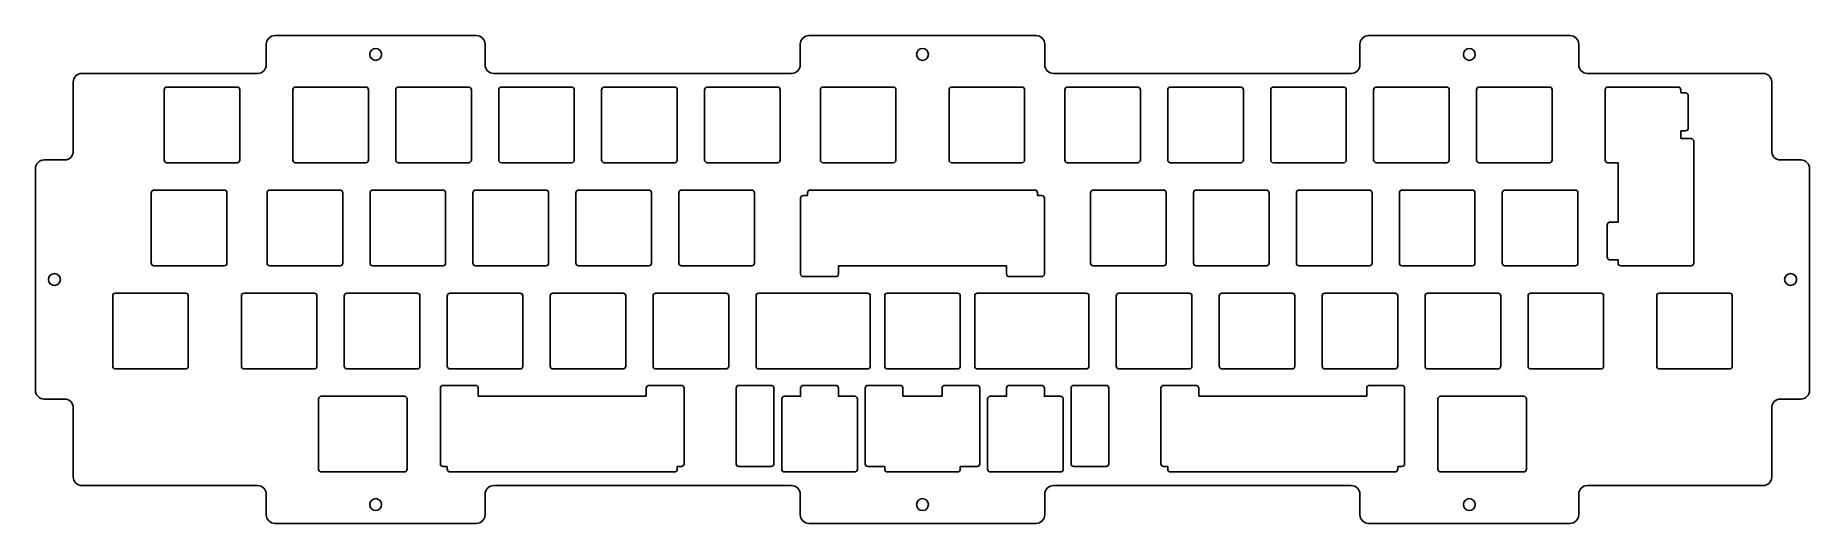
# Model space of a CAD drawing. Header units: millimetres. Extents: x -7 to 321, y -83 to 7.
import ezdxf

# ---------------------------------------------------------------- set-up
doc = ezdxf.new("R2010")
doc.units = ezdxf.units.MM
doc.layers.get('0').update_dxf_attribs({"linetype": 'CONTINUOUS'})

msp = doc.modelspace()

# ---------------------------------------------------------------- linework, layer by layer
for p, q in [((283.5125, -3.025), (283.5125, -16.025)), ((284.0125, -2.525), (297.0125, -2.525)), ((297.5125, -3.025), (297.5125, -3.612)), ((298.39375, -3.612), (297.5125, -3.612)), ((298.89375, -4.112), (298.89375, -10.112)), ((298.39375, -10.612), (297.5125, -10.612)), ((297.5125, -10.612), (297.5125, -12.05)), ((299.39375, -12.05), (297.5125, -12.05)), ((299.89375, -12.55), (299.89375, -25.55)), ((284.0125, -16.525), (285.89375, -16.525)), ((285.89375, -16.525), (285.89375, -25.55)), ((285.89375, -22.075), (285.89375, -27.488)), ((299.89375, -22.075), (299.89375, -35.075)), ((283.89375, -27.988), (283.89375, -33.988)), ((285.89375, -27.488), (284.39375, -27.488)), ((285.89375, -34.488), (284.39375, -34.488)), ((285.89375, -34.488), (285.89375, -35.075)), ((286.39375, -35.575), (299.39375, -35.575)), ((126.35, -41.125), (126.35, -54.125)), ((126.85, -40.625), (139.85, -40.625)), ((133.99375, -40.625), (146.99375, -40.625)), ((147.49375, -41.125), (147.49375, -54.125)), ((166.83125, -41.125), (166.83125, -54.125)), ((167.33125, -40.625), (180.33125, -40.625)), ((174.475, -40.625), (187.475, -40.625)), ((187.975, -41.125), (187.975, -54.125)), ((126.85, -54.625), (139.85, -54.625)), ((133.99375, -54.625), (146.99375, -54.625)), ((167.33125, -54.625), (180.33125, -54.625)), ((174.475, -54.625), (187.475, -54.625)), ((67.9375, -72.175), (67.9375, -58.175)), ((74.4375, -57.675), (68.4375, -57.675)), ((74.9375, -59.675), (74.9375, -58.175)), ((106.0375, -59.675), (106.0375, -58.175)), ((112.5375, -57.675), (106.5375, -57.675)), ((113.0375, -72.175), (113.0375, -58.175)), ((201.2875, -72.175), (201.2875, -58.175)), ((207.7875, -57.675), (201.7875, -57.675)), ((208.2875, -59.675), (208.2875, -58.175)), ((239.3875, -59.675), (239.3875, -58.175)), ((245.8875, -57.675), (239.8875, -57.675)), ((246.3875, -72.175), (246.3875, -58.175)), ((45.3875, -60.175), (45.3875, -73.175)), ((45.8875, -59.675), (58.8875, -59.675)), ((48.26875, -59.675), (61.26875, -59.675)), ((61.76875, -60.175), (61.76875, -73.175)), ((74.9375, -59.675), (82.7, -59.675)), ((74.9375, -59.675), (85.08125, -59.675)), ((83.9875, -59.675), (106.0375, -59.675)), ((208.2875, -59.675), (230.3375, -59.675)), ((229.24375, -59.675), (239.3875, -59.675)), ((252.55625, -60.175), (252.55625, -73.175)), ((253.05625, -59.675), (266.05625, -59.675)), ((255.4375, -59.675), (268.4375, -59.675)), ((268.9375, -60.175), (268.9375, -73.175)), ((45.8875, -73.675), (58.8875, -73.675)), ((48.26875, -73.675), (61.26875, -73.675)), ((69.2, -72.675), (68.4375, -72.675)), ((69.2, -72.675), (69.2, -73.175)), ((69.7, -73.675), (82.7, -73.675)), ((72.08125, -73.675), (85.08125, -73.675)), ((83.9875, -73.675), (111.275, -73.675)), ((112.5375, -72.675), (111.775, -72.675)), ((202.55, -72.675), (201.7875, -72.675)), ((203.05, -73.675), (230.3375, -73.675)), ((229.24375, -73.675), (242.24375, -73.675)), ((231.625, -73.675), (244.625, -73.675)), ((245.125, -72.675), (245.125, -73.175)), ((245.8875, -72.675), (245.125, -72.675)), ((253.05625, -73.675), (266.05625, -73.675)), ((255.4375, -73.675), (268.4375, -73.675))]:
    msp.add_line(p, q)
for points in [[(321.325, -58.6), (321.325, -17.6, 0.414213562), (319.725, -16), (315.925, -16, -0.414213562), (314.325, -14.4), (314.325, -1.6, 0.414213562), (312.725, 0), (280.20625, 0, -0.414213562), (278.60625, 1.6), (278.60625, 5.4, 0.414213562), (277.00625, 7), (239.725, 7, 0.414213562), (238.125, 5.4), (238.125, 1.6, -0.414213562), (236.525, 0), (181.38437, 0, -0.414213562), (179.78437, 1.6), (179.78437, 5.4, 0.414213562), (178.18437, 7), (136.14062, 7, 0.414213562), (134.54062, 5.4), (134.54062, 1.6, -0.414213562), (132.94062, 0), (77.8, 0, -0.414213562), (76.2, 1.6), (76.2, 5.4, 0.414213562), (74.6, 7), (37.31875, 7, 0.414213562), (35.71875, 5.4), (35.71875, 1.6, -0.414213562), (34.11875, 0), (1.6, 0, 0.414213562), (0, -1.6), (0, -14.4, -0.414213562), (-1.6, -16), (-5.4, -16, 0.414213562), (-7, -17.6), (-7, -58.6, 0.414213562), (-5.4, -60.2), (-1.6, -60.2, -0.414213562), (0, -61.8), (0, -74.6, 0.414213562), (1.6, -76.2), (34.11875, -76.2, -0.414213562), (35.71875, -77.8), (35.71875, -81.6, 0.414213562), (37.31875, -83.2), (74.6, -83.2, 0.414213562), (76.2, -81.6), (76.2, -77.8, -0.414213562), (77.8, -76.2), (132.94062, -76.2, -0.414213562), (134.54062, -77.8), (134.54062, -81.6, 0.414213562), (136.14062, -83.2), (178.18437, -83.2, 0.414213562), (179.78437, -81.6), (179.78437, -77.8, -0.414213562), (181.38437, -76.2), (236.525, -76.2, -0.414213562), (238.125, -77.8), (238.125, -81.6, 0.414213562), (239.725, -83.2), (277.00625, -83.2, 0.414213562), (278.60625, -81.6), (278.60625, -77.8, -0.414213562), (280.20625, -76.2), (312.725, -76.2, 0.414213562), (314.325, -74.6), (314.325, -61.8, -0.414213562), (315.925, -60.2), (319.725, -60.2, 0.414213562)], [(17.3125, -16.525), (30.3125, -16.525, 0.414213562), (30.8125, -16.025), (30.8125, -3.025, 0.414213562), (30.3125, -2.525), (17.3125, -2.525, 0.414213562), (16.8125, -3.025), (16.8125, -16.025, 0.414213562)], [(40.625, -16.025, 0.414213562), (41.125, -16.525), (54.125, -16.525, 0.414213562), (54.625, -16.025), (54.625, -3.025, 0.414213562), (54.125, -2.525), (41.125, -2.525, 0.414213562), (40.625, -3.025)], [(60.175, -2.525), (73.175, -2.525, -0.414213562), (73.675, -3.025), (73.675, -16.025, -0.414213562), (73.175, -16.525), (60.175, -16.525, -0.414213562), (59.675, -16.025), (59.675, -3.025, -0.414213562)], [(78.725, -3.025), (78.725, -16.025, 0.414213562), (79.225, -16.525), (92.225, -16.525, 0.414213562), (92.725, -16.025), (92.725, -3.025, 0.414213562), (92.225, -2.525), (79.225, -2.525, 0.414213562)], [(97.775, -3.025), (97.775, -16.025, 0.414213562), (98.275, -16.525), (111.275, -16.525, 0.414213562), (111.775, -16.025), (111.775, -3.025, 0.414213562), (111.275, -2.525), (98.275, -2.525, 0.414213562)], [(130.825, -3.025, 0.414213562), (130.325, -2.525), (117.325, -2.525, 0.414213562), (116.825, -3.025), (116.825, -16.025, 0.414213562), (117.325, -16.525), (130.325, -16.525, 0.414213562), (130.825, -16.025)], [(152.25625, -3.025, 0.414213562), (151.75625, -2.525), (138.75625, -2.525, 0.414213562), (138.25625, -3.025), (138.25625, -16.025, 0.414213562), (138.75625, -16.525), (151.75625, -16.525, 0.414213562), (152.25625, -16.025)], [(176.06875, -3.025), (176.06875, -16.025, -0.414213562), (175.56875, -16.525), (162.56875, -16.525, -0.414213562), (162.06875, -16.025), (162.06875, -3.025, -0.414213562), (162.56875, -2.525), (175.56875, -2.525, -0.414213562)], [(197.5, -3.025, 0.414213562), (197, -2.525), (184, -2.525, 0.414213562), (183.5, -3.025), (183.5, -16.025, 0.414213562), (184, -16.525), (197, -16.525, 0.414213562), (197.5, -16.025)], [(216.55, -3.025), (216.55, -16.025, -0.414213562), (216.05, -16.525), (203.05, -16.525, -0.414213562), (202.55, -16.025), (202.55, -3.025, -0.414213562), (203.05, -2.525), (216.05, -2.525, -0.414213562)], [(235.1, -16.525, 0.414213562), (235.6, -16.025), (235.6, -3.025, 0.414213562), (235.1, -2.525), (222.1, -2.525, 0.414213562), (221.6, -3.025), (221.6, -16.025, 0.414213562), (222.1, -16.525)], [(254.15, -16.525, 0.414213562), (254.65, -16.025), (254.65, -3.025, 0.414213562), (254.15, -2.525), (241.15, -2.525, 0.414213562), (240.65, -3.025), (240.65, -16.025, 0.414213562), (241.15, -16.525)], [(260.2, -2.525, 0.414213562), (259.7, -3.025), (259.7, -16.025, 0.414213562), (260.2, -16.525), (273.2, -16.525, 0.414213562), (273.7, -16.025), (273.7, -3.025, 0.414213562), (273.2, -2.525)], [(14.93125, -21.575, 0.414213562), (14.43125, -22.075), (14.43125, -35.075, 0.414213562), (14.93125, -35.575), (27.93125, -35.575, 0.414213562), (28.43125, -35.075), (28.43125, -22.075, 0.414213562), (27.93125, -21.575)], [(36.3625, -21.575, 0.414213562), (35.8625, -22.075), (35.8625, -35.075, 0.414213562), (36.3625, -35.575), (49.3625, -35.575, 0.414213562), (49.8625, -35.075), (49.8625, -22.075, 0.414213562), (49.3625, -21.575)], [(68.9125, -22.075, 0.414213562), (68.4125, -21.575), (55.4125, -21.575, 0.414213562), (54.9125, -22.075), (54.9125, -35.075, 0.414213562), (55.4125, -35.575), (68.4125, -35.575, 0.414213562), (68.9125, -35.075)], [(74.4625, -21.575), (87.4625, -21.575, -0.414213562), (87.9625, -22.075), (87.9625, -35.075, -0.414213562), (87.4625, -35.575), (74.4625, -35.575, -0.414213562), (73.9625, -35.075), (73.9625, -22.075, -0.414213562)], [(93.5125, -35.575), (106.5125, -35.575, 0.414213562), (107.0125, -35.075), (107.0125, -22.075, 0.414213562), (106.5125, -21.575), (93.5125, -21.575, 0.414213562), (93.0125, -22.075), (93.0125, -35.075, 0.414213562)], [(112.0625, -22.075), (112.0625, -35.075, 0.414213562), (112.5625, -35.575), (125.5625, -35.575, 0.414213562), (126.0625, -35.075), (126.0625, -22.075, 0.414213562), (125.5625, -21.575), (112.5625, -21.575, 0.414213562)], [(178.45, -22.075, 0.414213562), (177.95, -21.575), (136.375, -21.575, 0.414213562), (135.875, -22.075), (135.875, -22.575), (135.1125, -22.575, 0.414213562), (134.6125, -23.075), (134.6125, -37.075, 0.414213562), (135.1125, -37.575), (141.1125, -37.575, 0.414213562), (141.6125, -37.075), (141.6125, -35.575), (172.7125, -35.575), (172.7125, -37.075, 0.414213562), (173.2125, -37.575), (179.2125, -37.575, 0.414213562), (179.7125, -37.075), (179.7125, -23.075, 0.414213562), (179.2125, -22.575), (178.45, -22.575)], [(188.7625, -21.575), (201.7625, -21.575, -0.414213562), (202.2625, -22.075), (202.2625, -35.075, -0.414213562), (201.7625, -35.575), (188.7625, -35.575, -0.414213562), (188.2625, -35.075), (188.2625, -22.075, -0.414213562)], [(207.8125, -35.575), (220.8125, -35.575, 0.414213562), (221.3125, -35.075), (221.3125, -22.075, 0.414213562), (220.8125, -21.575), (207.8125, -21.575, 0.414213562), (207.3125, -22.075), (207.3125, -35.075, 0.414213562)], [(239.8625, -35.575, 0.414213562), (240.3625, -35.075), (240.3625, -22.075, 0.414213562), (239.8625, -21.575), (226.8625, -21.575, 0.414213562), (226.3625, -22.075), (226.3625, -35.075, 0.414213562), (226.8625, -35.575)], [(245.9125, -35.575), (258.9125, -35.575, 0.414213562), (259.4125, -35.075), (259.4125, -22.075, 0.414213562), (258.9125, -21.575), (245.9125, -21.575, 0.414213562), (245.4125, -22.075), (245.4125, -35.075, 0.414213562)], [(264.4625, -22.075), (264.4625, -35.075, 0.414213562), (264.9625, -35.575), (277.9625, -35.575, 0.414213562), (278.4625, -35.075), (278.4625, -22.075, 0.414213562), (277.9625, -21.575), (264.9625, -21.575, 0.414213562)], [(20.7875, -54.625, 0.414213562), (21.2875, -54.125), (21.2875, -41.125, 0.414213562), (20.7875, -40.625), (7.7875, -40.625, 0.414213562), (7.2875, -41.125), (7.2875, -54.125, 0.414213562), (7.7875, -54.625)], [(31.1, -41.125), (31.1, -54.125, 0.414213562), (31.6, -54.625), (44.6, -54.625, 0.414213562), (45.1, -54.125), (45.1, -41.125, 0.414213562), (44.6, -40.625), (31.6, -40.625, 0.414213562)], [(64.15, -41.125), (64.15, -54.125, -0.414213562), (63.65, -54.625), (50.65, -54.625, -0.414213562), (50.15, -54.125), (50.15, -41.125, -0.414213562), (50.65, -40.625), (63.65, -40.625, -0.414213562)], [(83.2, -41.125), (83.2, -54.125, -0.414213562), (82.7, -54.625), (69.7, -54.625, -0.414213562), (69.2, -54.125), (69.2, -41.125, -0.414213562), (69.7, -40.625), (82.7, -40.625, -0.414213562)], [(88.25, -41.125), (88.25, -54.125, 0.414213562), (88.75, -54.625), (101.75, -54.625, 0.414213562), (102.25, -54.125), (102.25, -41.125, 0.414213562), (101.75, -40.625), (88.75, -40.625, 0.414213562)], [(120.8, -54.625, 0.414213562), (121.3, -54.125), (121.3, -41.125, 0.414213562), (120.8, -40.625), (107.8, -40.625, 0.414213562), (107.3, -41.125), (107.3, -54.125, 0.414213562), (107.8, -54.625)], [(163.6625, -54.625, 0.414213562), (164.1625, -54.125), (164.1625, -41.125, 0.414213562), (163.6625, -40.625), (150.6625, -40.625, 0.414213562), (150.1625, -41.125), (150.1625, -54.125, 0.414213562), (150.6625, -54.625)], [(193.025, -54.125, 0.414213562), (193.525, -54.625), (206.525, -54.625, 0.414213562), (207.025, -54.125), (207.025, -41.125, 0.414213562), (206.525, -40.625), (193.525, -40.625, 0.414213562), (193.025, -41.125)], [(226.075, -41.125), (226.075, -54.125, -0.414213562), (225.575, -54.625), (212.575, -54.625, -0.414213562), (212.075, -54.125), (212.075, -41.125, -0.414213562), (212.575, -40.625), (225.575, -40.625, -0.414213562)], [(245.125, -41.125), (245.125, -54.125, -0.414213562), (244.625, -54.625), (231.625, -54.625, -0.414213562), (231.125, -54.125), (231.125, -41.125, -0.414213562), (231.625, -40.625), (244.625, -40.625, -0.414213562)], [(264.175, -41.125, 0.414213562), (263.675, -40.625), (250.675, -40.625, 0.414213562), (250.175, -41.125), (250.175, -54.125, 0.414213562), (250.675, -54.625), (263.675, -54.625, 0.414213562), (264.175, -54.125)], [(283.225, -41.125, 0.414213562), (282.725, -40.625), (269.725, -40.625, 0.414213562), (269.225, -41.125), (269.225, -54.125, 0.414213562), (269.725, -54.625), (282.725, -54.625, 0.414213562), (283.225, -54.125)], [(306.5375, -54.625, 0.414213562), (307.0375, -54.125), (307.0375, -41.125, 0.414213562), (306.5375, -40.625), (293.5375, -40.625, 0.414213562), (293.0375, -41.125), (293.0375, -54.125, 0.414213562), (293.5375, -54.625)], [(129.1745, -72.675, 0.414213562), (129.6745, -72.175), (129.6745, -58.175, 0.414213562), (129.1745, -57.675), (123.1745, -57.675, 0.414213562), (122.6745, -58.175), (122.6745, -72.175, 0.414213562), (123.1745, -72.675)], [(145.1125, -60.175, 0.414213562), (144.6125, -59.675), (141.6125, -59.675), (141.6125, -58.175, 0.414213562), (141.1125, -57.675), (135.1125, -57.675, 0.414213562), (134.6125, -58.175), (134.6125, -59.675), (131.6125, -59.675, 0.414213562), (131.1125, -60.175), (131.1125, -73.175, 0.414213562), (131.6125, -73.675), (144.6125, -73.675, 0.414213562), (145.1125, -73.175)], [(150.1625, -72.675), (147.0505, -72.675, -0.414213562), (146.5505, -72.175), (146.5505, -58.175, -0.414213562), (147.0505, -57.675), (153.0505, -57.675, -0.414213562), (153.5505, -58.175), (153.5505, -59.675), (160.7745, -59.675), (160.7745, -58.175, -0.414213562), (161.2745, -57.675), (167.2745, -57.675, -0.414213562), (167.7745, -58.175), (167.7745, -72.175, -0.414213562), (167.2745, -72.675), (164.1625, -72.675), (164.1625, -73.175, -0.414213562), (163.6625, -73.675), (150.6625, -73.675, -0.414213562), (150.1625, -73.175)], [(183.2125, -60.175, 0.414213562), (182.7125, -59.675), (179.7125, -59.675), (179.7125, -58.175, 0.414213562), (179.2125, -57.675), (173.2125, -57.675, 0.414213562), (172.7125, -58.175), (172.7125, -59.675), (169.7125, -59.675, 0.414213562), (169.2125, -60.175), (169.2125, -73.175, 0.414213562), (169.7125, -73.675), (182.7125, -73.675, 0.414213562), (183.2125, -73.175)], [(191.1505, -57.675), (185.1505, -57.675, 0.414213562), (184.6505, -58.175), (184.6505, -72.175, 0.414213562), (185.1505, -72.675), (191.1505, -72.675, 0.414213562), (191.6505, -72.175), (191.6505, -58.175, 0.414213562)], [(111.775, -72.675), (111.775, -73.175, -0.414213562), (111.275, -73.675, 0.414213562), (111.775, -73.175)], [(202.55, -72.675), (202.55, -73.175, 0.414213562), (203.05, -73.675, -0.414213562), (202.55, -73.175)]]:
    msp.add_lwpolyline(points, format="xyb", close=True)
for centre in [(55.95937, 3.5), (157.1625, 3.5), (258.36563, 3.5), (-3.5, -38.1), (317.825, -38.1), (55.95937, -79.7), (157.1625, -79.7), (258.36563, -79.7)]:
    msp.add_circle(centre, 1.1)
for centre, start, end in [((284.0125, -3.025), 90, 180), ((297.0125, -3.025), 0, 90), ((298.39375, -4.112), 0, 90), ((298.39375, -10.112), -90, 0), ((299.39375, -12.55), 0, 90), ((284.0125, -16.025), 180, 270), ((284.39375, -27.988), 90, 180), ((284.39375, -33.988), 180, 270), ((286.39375, -35.075), 180, 270), ((299.39375, -35.075), -90, 0), ((126.85, -41.125), 90, 180), ((146.99375, -41.125), 0, 90), ((167.33125, -41.125), 90, 180), ((187.475, -41.125), 0, 90), ((126.85, -54.125), 180, 270), ((146.99375, -54.125), -90, 0), ((167.33125, -54.125), 180, 270), ((187.475, -54.125), -90, 0), ((68.4375, -58.175), 90, 180), ((74.4375, -58.175), 0, 90), ((106.5375, -58.175), 90, 180), ((112.5375, -58.175), 0, 90), ((201.7875, -58.175), 90, 180), ((207.7875, -58.175), 0, 90), ((239.8875, -58.175), 90, 180), ((245.8875, -58.175), 0, 90), ((45.8875, -60.175), 90, 180), ((61.26875, -60.175), 0, 90), ((253.05625, -60.175), 90, 180), ((268.4375, -60.175), 0, 90), ((68.4375, -72.175), 180, 270), ((112.5375, -72.175), -90, 0), ((201.7875, -72.175), 180, 270), ((245.8875, -72.175), -90, 0), ((45.8875, -73.175), 180, 270), ((61.26875, -73.175), -90, 0), ((69.7, -73.175), 180, 270), ((244.625, -73.175), -90, 0), ((253.05625, -73.175), 180, 270), ((268.4375, -73.175), -90, 0)]:
    msp.add_arc(centre, 0.5, start, end)

doc.saveas('drawing.dxf')
